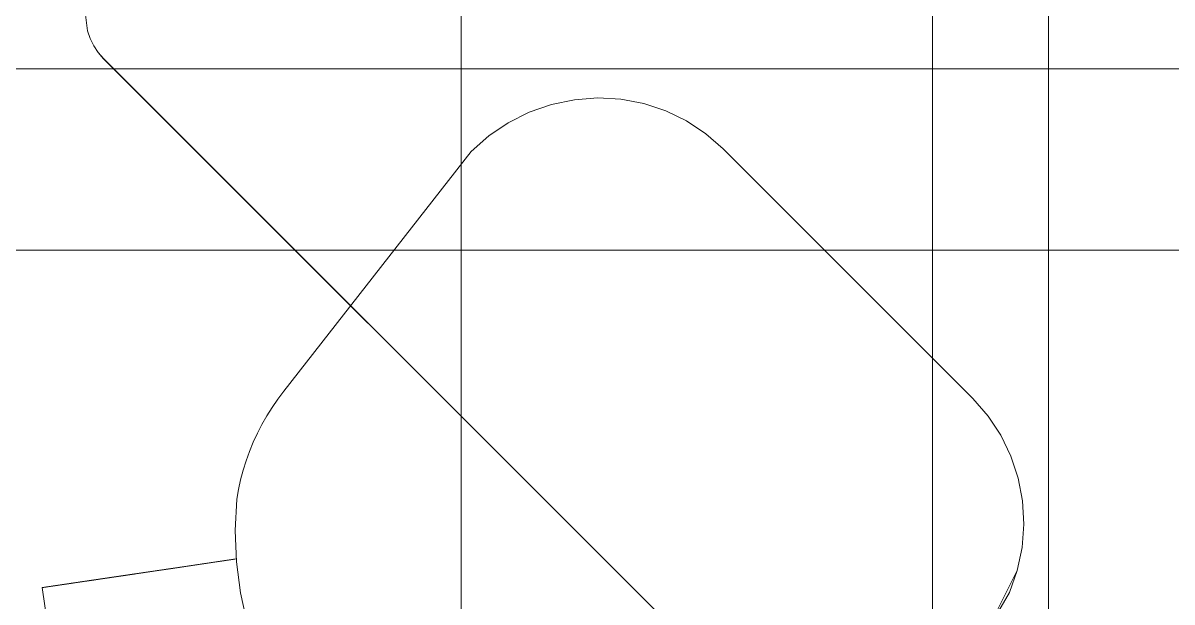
# Model space of a CAD drawing. Extents: x -566 to 72611, y -487 to 32334.
# Drawn here: x 158.71 to 183.16, y 247.66 to 259.98 of the extents above; entities that cross this region are included whole.
import ezdxf

# ---------------------------------------------------------------- set-up
doc = ezdxf.new("R2010")
doc.units = 0
doc.header["$LTSCALE"] = 0.5
doc.header["$MEASUREMENT"] = 0
doc.layers.add('ceilling', color=141, linetype='CONTINUOUS', lineweight=18)
doc.layers.add('floor', color=7, linetype='CONTINUOUS', lineweight=5, true_color=0xcfcfcf)
doc.layers.add('layout', color=7, linetype='CONTINUOUS', lineweight=5, true_color=0xcfcfcf)

msp = doc.modelspace()

# ---------------------------------------------------------------- hatches: boundary and pattern name
at = {"layer": 'floor'}
h = msp.add_hatch(dxfattribs=at)
h.set_pattern_fill('ANSI37', color=256, scale=100, angle=45)
h.set_pattern_definition([(90, (243.028, 267.632), (-12.5, 9e-16), []), (180, (243.028, 267.632), (-9e-16, -12.5), [])])
h.paths.add_polyline_path([(253.46925, 349.5), (154.11744, 349.5), (154.11744, 348.5), (101.14781, 348.5), (101.14781, 349.5), (0, 349.5), (0, 344.5), (36, 344.5, -0.33835703), (0, 308.66941), (0, 308.5), (0, 173.75), (253.46925, 173.75)])
h.paths.add_polyline_path([(36, 344.5), (0, 344.5), (0, 308.66941, 0.33835703)], flags=17)
h.paths.add_polyline_path([(253.46925, 173.75), (0, 173.75), (0, 173.74997), (0, 169.75), (253.46925, 169.75)])
h.paths.add_polyline_path([(253.46925, 169.75), (0, 169.75), (0, 149.21137), (36, 149.21137, -0.33835703), (0, 113.38078), (0, 113.21137), (0, 29.94998), (0, -5), (253.46925, -5)])
h.paths.add_polyline_path([(36, 149.21137), (0, 149.21137), (0, 113.38078, 0.33835703)], flags=17)
h.paths.add_polyline_path([(575.25, 169.75), (510, 169.75), (474.75, 169.75), (327.5, 169.75), (285.46925, 169.75), (285.46925, 165.75), (253.46925, 165.75), (253.46925, -5), (263.99725, -5), (263.99725, 95.99051), (287, 95.99051), (287, 97.5), (292, 97.5), (292, -5), (341.25, -5), (341.25, 13.02988), (341.25012, 15.02988), (346.24839, 15.02988, 0.36108524), (374.08728, 41.24999), (346.25012, 41.24999), (346.25012, 42.99999), (341.25, 42.99999), (341.25, 44.99999), (341.25, 97.5), (357.75, 97.5), (405.75, 97.5), (575.25, 97.5)])

# ---------------------------------------------------------------- linework, layer by layer
at = {"layer": 'ceilling'}
for p, q in [((178.06343, 349.5), (178.06343, 173.75)), ((0, 259), (533.5, 259))]:
    msp.add_line(p, q, dxfattribs=at)
at = {"layer": 'layout'}
for points in [[(160.08481, 259.80686, -69.73263), (160.0417, 260.14725, -69.72025), (160.03997, 260.14725, -69.73263)], [(160.14006, 259.64389, -69.73263), (160.08645, 259.80729, -69.72025), (160.08481, 259.80686, -69.73263)], [(160.21614, 259.4896, -69.73263), (160.14174, 259.64463, -69.72025), (160.14006, 259.64389, -69.73263)], [(160.14174, 259.64463, -69.72025), (160.21614, 259.4896, -69.73263), (160.21765, 259.49051, -69.72025)], [(160.3117, 259.34657, -69.73263), (160.21765, 259.49051, -69.72025), (160.21614, 259.4896, -69.73263)], [(160.31316, 259.3477, -69.72025), (160.21951, 259.49159, -69.71432), (160.21765, 259.49051, -69.72025)], [(160.21765, 259.49051, -69.72025), (160.3117, 259.34657, -69.73263), (160.31316, 259.3477, -69.72025)], [(160.42516, 259.21723, -69.73263), (160.31316, 259.3477, -69.72025), (160.3117, 259.34657, -69.73263)], [(160.4265, 259.21848, -69.72025), (160.31485, 259.34895, -69.71432), (160.31316, 259.3477, -69.72025)], [(160.31316, 259.3477, -69.72025), (160.42516, 259.21723, -69.73263), (160.4265, 259.21848, -69.72025)], [(171.6857, 247.95669, -69.73263), (160.4265, 259.21848, -69.72025), (160.42516, 259.21723, -69.73263)], [(169.48535, 258.07763, -80.51045), (169.95682, 258.24181, -79.38364), (169.95682, 258.24181, -80.51045)], [(169.95682, 258.24181, -79.38364), (169.48535, 258.07763, -80.51045), (169.48535, 258.07763, -79.38364)], [(169.95682, 258.24181, -80.51045), (170.44455, 258.34344, -79.38364), (170.44455, 258.34344, -80.51045)], [(170.44455, 258.34344, -79.38364), (169.95682, 258.24181, -80.51045), (169.95682, 258.24181, -79.38364)], [(170.44455, 258.34344, -80.51045), (170.93996, 258.38078, -79.38364), (170.93996, 258.38078, -80.51045)], [(170.93996, 258.38078, -79.38364), (170.44455, 258.34344, -80.51045), (170.44455, 258.34344, -79.38364)], [(170.93996, 258.38078, -79.38364), (171.43482, 258.35324, -80.51045), (170.93996, 258.38078, -80.51045)], [(171.43482, 258.35324, -80.51045), (170.93996, 258.38078, -79.38364), (171.43482, 258.35324, -79.38364)], [(171.43482, 258.35324, -79.38364), (171.92056, 258.26127, -80.51045), (171.43482, 258.35324, -80.51045)], [(171.92056, 258.26127, -80.51045), (171.43482, 258.35324, -79.38364), (171.92056, 258.26127, -79.38364)], [(171.92056, 258.26127, -79.38364), (172.38892, 258.10642, -80.51045), (171.92056, 258.26127, -80.51045)], [(172.38892, 258.10642, -80.51045), (171.92056, 258.26127, -79.38364), (172.38892, 258.10642, -79.38364)], [(169.03819, 257.85377, -80.51045), (169.48535, 258.07763, -79.38364), (169.48535, 258.07763, -80.51045)], [(169.48535, 258.07763, -79.38364), (169.03819, 257.85377, -80.51045), (169.03819, 257.85377, -79.38364)], [(172.38892, 258.10642, -79.38364), (172.83181, 257.8914, -80.51045), (172.38892, 258.10642, -80.51045)], [(172.83181, 257.8914, -80.51045), (172.38892, 258.10642, -79.38364), (172.83181, 257.8914, -79.38364)], [(168.62279, 257.57397, -80.51045), (169.03819, 257.85377, -79.38364), (169.03819, 257.85377, -80.51045)], [(169.03819, 257.85377, -79.38364), (168.62279, 257.57397, -80.51045), (168.62279, 257.57397, -79.38364)], [(172.83181, 257.8914, -79.38364), (173.2416, 257.61972, -80.51045), (172.83181, 257.8914, -80.51045)], [(173.2416, 257.61972, -80.51045), (172.83181, 257.8914, -79.38364), (173.2416, 257.61972, -79.38364)], [(168.24654, 257.24312, -80.51045), (168.62279, 257.57397, -79.38364), (168.62279, 257.57397, -80.51045)], [(168.62279, 257.57397, -79.38364), (168.24654, 257.24312, -80.51045), (168.24654, 257.24312, -79.38364)], [(173.2416, 257.61972, -79.38364), (173.61151, 257.29625, -80.51045), (173.2416, 257.61972, -80.51045)], [(173.61151, 257.29625, -80.51045), (173.2416, 257.61972, -79.38364), (173.61151, 257.29625, -79.38364)], [(164.25995, 252.14297, -80.51045), (168.24654, 257.24312, -79.38364), (168.24654, 257.24312, -80.51045)], [(168.24654, 257.24312, -79.38364), (164.25995, 252.14297, -80.51045), (164.25995, 252.14297, -79.38364)], [(173.61151, 257.29625, -79.38364), (178.92338, 251.98438, -80.51045), (173.61151, 257.29625, -80.51045)], [(178.92338, 251.98438, -80.51045), (173.61151, 257.29625, -79.38364), (178.92338, 251.98438, -79.38364)], [(164.13315, 251.97353, -80.51045), (164.25995, 252.14297, -79.38364), (164.25995, 252.14297, -80.51045)], [(164.25995, 252.14297, -79.38364), (164.13315, 251.97353, -80.51045), (164.13315, 251.97353, -79.38364)], [(164.01356, 251.79895, -80.51045), (164.13315, 251.97353, -79.38364), (164.13315, 251.97353, -80.51045)], [(164.13315, 251.97353, -79.38364), (164.01356, 251.79895, -80.51045), (164.01356, 251.79895, -79.38364)], [(178.92338, 251.98438, -79.38364), (179.24683, 251.61449, -80.51045), (178.92338, 251.98438, -80.51045)], [(179.24683, 251.61449, -80.51045), (178.92338, 251.98438, -79.38364), (179.24683, 251.61449, -79.38364)], [(163.79712, 251.43569, -80.51045), (163.90152, 251.61959, -79.38364), (163.90152, 251.61959, -80.51045)], [(163.90152, 251.61959, -79.38364), (163.79712, 251.43569, -80.51045), (163.79712, 251.43569, -79.38364)], [(163.90152, 251.61959, -80.51045), (164.01356, 251.79895, -79.38364), (164.01356, 251.79895, -80.51045)], [(164.01356, 251.79895, -79.38364), (163.90152, 251.61959, -80.51045), (163.90152, 251.61959, -79.38364)], [(179.24683, 251.61449, -79.38364), (179.51851, 251.2047, -80.51045), (179.24683, 251.61449, -80.51045)], [(179.51851, 251.2047, -80.51045), (179.24683, 251.61449, -79.38364), (179.51851, 251.2047, -79.38364)], [(163.70062, 251.24769, -80.51045), (163.79712, 251.43569, -79.38364), (163.79712, 251.43569, -80.51045)], [(163.79712, 251.43569, -79.38364), (163.70062, 251.24769, -80.51045), (163.70062, 251.24769, -79.38364)], [(163.61223, 251.05589, -80.51045), (163.70062, 251.24769, -79.38364), (163.70062, 251.24769, -80.51045)], [(163.70062, 251.24769, -79.38364), (163.61223, 251.05589, -80.51045), (163.61223, 251.05589, -79.38364)], [(179.51851, 251.2047, -79.38364), (179.73355, 250.76179, -80.51045), (179.51851, 251.2047, -80.51045)], [(179.73355, 250.76179, -80.51045), (179.51851, 251.2047, -79.38364), (179.73355, 250.76179, -79.38364)], [(163.46014, 250.66229, -80.51045), (163.53196, 250.86065, -79.38364), (163.53196, 250.86065, -80.51045)], [(163.53196, 250.86065, -79.38364), (163.46014, 250.66229, -80.51045), (163.46014, 250.66229, -79.38364)], [(163.53196, 250.86065, -80.51045), (163.61223, 251.05589, -79.38364), (163.61223, 251.05589, -80.51045)], [(163.61223, 251.05589, -79.38364), (163.53196, 250.86065, -80.51045), (163.53196, 250.86065, -79.38364)], [(163.39683, 250.4613, -80.51045), (163.46014, 250.66229, -79.38364), (163.46014, 250.66229, -80.51045)], [(163.46014, 250.66229, -79.38364), (163.39683, 250.4613, -80.51045), (163.39683, 250.4613, -79.38364)], [(179.73355, 250.76179, -79.38364), (179.88838, 250.29346, -80.51045), (179.73355, 250.76179, -80.51045)], [(179.88838, 250.29346, -80.51045), (179.73355, 250.76179, -79.38364), (179.88838, 250.29346, -79.38364)], [(163.34206, 250.25781, -80.51045), (163.39683, 250.4613, -79.38364), (163.39683, 250.4613, -80.51045)], [(163.39683, 250.4613, -79.38364), (163.34206, 250.25781, -80.51045), (163.34206, 250.25781, -79.38364)], [(163.29605, 250.05246, -80.51045), (163.34206, 250.25781, -79.38364), (163.34206, 250.25781, -80.51045)], [(163.34206, 250.25781, -79.38364), (163.29605, 250.05246, -80.51045), (163.29605, 250.05246, -79.38364)], [(179.88838, 250.29346, -79.38364), (179.98037, 249.80769, -80.51045), (179.88838, 250.29346, -80.51045)], [(179.98037, 249.80769, -80.51045), (179.88838, 250.29346, -79.38364), (179.98037, 249.80769, -79.38364)], [(163.25881, 249.84543, -80.51045), (163.29605, 250.05246, -79.38364), (163.29605, 250.05246, -80.51045)], [(163.29605, 250.05246, -79.38364), (163.25881, 249.84543, -80.51045), (163.25881, 249.84543, -79.38364)], [(163.22786, 249.17911, -80.51045), (163.25881, 249.84543, -79.38364), (163.25881, 249.84543, -80.51045)], [(163.25881, 249.84543, -79.38364), (163.22786, 249.17911, -80.51045), (163.22786, 249.17911, -79.38364)], [(179.98037, 249.80769, -79.38364), (180.0079, 249.31284, -80.51045), (179.98037, 249.80769, -80.51045)], [(180.0079, 249.31284, -80.51045), (179.98037, 249.80769, -79.38364), (180.0079, 249.31284, -79.38364)], [(163.25454, 248.51369, -79.38364), (163.22786, 249.17911, -80.51045), (163.25454, 248.51369, -80.51045)], [(163.22786, 249.17911, -80.51045), (163.25454, 248.51369, -79.38364), (163.22786, 249.17911, -79.38364)], [(179.97059, 248.8174, -79.38364), (180.0079, 249.31284, -80.51045), (180.0079, 249.31284, -79.38364)], [(180.0079, 249.31284, -80.51045), (179.97059, 248.8174, -79.38364), (179.97059, 248.8174, -80.51045)], [(179.86891, 248.32971, -79.38364), (179.97059, 248.8174, -80.51045), (179.97059, 248.8174, -79.38364)], [(179.97059, 248.8174, -80.51045), (179.86891, 248.32971, -79.38364), (179.86891, 248.32971, -80.51045)], [(162.56111, 248.47153, -76.14727), (161.48362, 248.31245, -76.34729), (160.78566, 248.20938, -73.24213)], [(162.56111, 248.47153, -76.14727), (160.78566, 248.20938, -73.24213), (161.85918, 248.36795, -73.02425)], [(162.06427, 248.39816, -93.18159), (160.98618, 248.23899, -92.98553), (162.17105, 248.41395, -92.65508)], [(162.17105, 248.41395, -92.65508), (160.98618, 248.23899, -92.98553), (161.09329, 248.25479, -92.45678)], [(162.17105, 248.41395, -92.65508), (161.09329, 248.25479, -92.45678), (162.2789, 248.42988, -92.1288)], [(162.2789, 248.42988, -92.1288), (161.09329, 248.25479, -92.45678), (161.20162, 248.27075, -91.92825)], [(162.2789, 248.42988, -92.1288), (161.20162, 248.27075, -91.92825), (162.38796, 248.44598, -91.60274)], [(162.38796, 248.44598, -91.60274), (161.20162, 248.27075, -91.92825), (161.3112, 248.28703, -91.39996)], [(162.38796, 248.44598, -91.60274), (161.3112, 248.28703, -91.39996), (162.49823, 248.46225, -91.07691)], [(162.49823, 248.46225, -91.07691), (161.3112, 248.28703, -91.39996), (161.42195, 248.30334, -90.87189)], [(162.49823, 248.46225, -91.07691), (161.42195, 248.30334, -90.87189), (162.61014, 248.47878, -90.54951)], [(162.61014, 248.47878, -90.54951), (161.42195, 248.30334, -90.87189), (161.53355, 248.31983, -90.34601)], [(163.24431, 248.57243, -79.80917), (162.15814, 248.41201, -79.9634), (161.48362, 248.31245, -76.34729)], [(163.24431, 248.57243, -79.80917), (161.48362, 248.31245, -76.34729), (162.56111, 248.47153, -76.14727)], [(162.61014, 248.47878, -90.54951), (161.53355, 248.31983, -90.34601), (162.72455, 248.49574, -89.99577)], [(162.72455, 248.49574, -89.99577), (161.53355, 248.31983, -90.34601), (161.64607, 248.33644, -89.80136)], [(161.62004, 248.3326, -71.9604), (162.56111, 248.47153, -76.14727), (161.85918, 248.36795, -73.02425)], [(162.72455, 248.49574, -89.99577), (161.64607, 248.33644, -89.80136), (162.83189, 248.51149, -89.4389)], [(162.83189, 248.51149, -89.4389), (161.64607, 248.33644, -89.80136), (161.7509, 248.35194, -89.25737)], [(162.83189, 248.51149, -89.4389), (161.7509, 248.35194, -89.25737), (162.93188, 248.5263, -88.8808)], [(162.93188, 248.5263, -88.8808), (161.7509, 248.35194, -89.25737), (161.84857, 248.36631, -88.71218)], [(162.93188, 248.5263, -88.8808), (161.84857, 248.36631, -88.71218), (163.02455, 248.53998, -88.32154)], [(163.02455, 248.53998, -88.32154), (161.84857, 248.36631, -88.71218), (161.93907, 248.37973, -88.16586)], [(163.02455, 248.53998, -88.32154), (161.93907, 248.37973, -88.16586), (163.1097, 248.55254, -87.76123)], [(163.1097, 248.55254, -87.76123), (161.93907, 248.37973, -88.16586), (162.02228, 248.39199, -87.61851)], [(163.1097, 248.55254, -87.76123), (162.02228, 248.39199, -87.61851), (163.1876, 248.56406, -87.19993)], [(163.1876, 248.56406, -87.19993), (162.02228, 248.39199, -87.61851), (162.09837, 248.40325, -87.07021)], [(163.1876, 248.56406, -87.19993), (162.09837, 248.40325, -87.07021), (163.25799, 248.57446, -86.63776)], [(163.25799, 248.57446, -86.63776), (162.09837, 248.40325, -87.07021), (162.16712, 248.41339, -86.52105)], [(163.33869, 247.85432, -79.38364), (163.25454, 248.51369, -80.51045), (163.33869, 247.85432, -80.51045)], [(163.25454, 248.51369, -80.51045), (163.33869, 247.85432, -79.38364), (163.25454, 248.51369, -79.38364)], [(160.46694, 248.1623, -68.11711), (159.46752, 248.01474, -68.23151), (159.38496, 248.00253, -68.0091)], [(160.46694, 248.1623, -68.11711), (159.38496, 248.00253, -68.0091), (160.38796, 248.15064, -67.97672)], [(160.61704, 248.18448, -68.40167), (159.5471, 248.02648, -68.45486), (159.46752, 248.01474, -68.23151)], [(160.61704, 248.18448, -68.40167), (159.46752, 248.01474, -68.23151), (160.54333, 248.17361, -68.25877)], [(160.54333, 248.17361, -68.25877), (159.46752, 248.01474, -68.23151), (160.46694, 248.1623, -68.11711)], [(160.68821, 248.19497, -68.54575), (159.62397, 248.03783, -68.6791), (159.5471, 248.02648, -68.45486)], [(160.68821, 248.19497, -68.54575), (159.5471, 248.02648, -68.45486), (160.61704, 248.18448, -68.40167)], [(160.82265, 248.21486, -68.83732), (159.69794, 248.04879, -68.90421), (159.62397, 248.03783, -68.6791)], [(160.82265, 248.21486, -68.83732), (159.62397, 248.03783, -68.6791), (160.75679, 248.20511, -68.69098)], [(160.75679, 248.20511, -68.69098), (159.62397, 248.03783, -68.6791), (160.68821, 248.19497, -68.54575)], [(160.89455, 248.22548, -69.07613), (159.76898, 248.05924, -69.13013), (159.69794, 248.04879, -68.90421)], [(160.89455, 248.22548, -69.07613), (159.69794, 248.04879, -68.90421), (160.82265, 248.21486, -68.83732)], [(160.96334, 248.23558, -69.31577), (159.83726, 248.06933, -69.35687), (159.76898, 248.05924, -69.13013)], [(160.96334, 248.23558, -69.31577), (159.76898, 248.05924, -69.13013), (160.89455, 248.22548, -69.07613)], [(161.0289, 248.24529, -69.55508), (159.9026, 248.07892, -69.58437), (159.83726, 248.06933, -69.35687)], [(161.0289, 248.24529, -69.55508), (159.83726, 248.06933, -69.35687), (160.96334, 248.23558, -69.31577)], [(161.08203, 248.2531, -69.75571), (159.96544, 248.08824, -69.81377), (159.9026, 248.07892, -69.58437)], [(161.08203, 248.2531, -69.75571), (159.9026, 248.07892, -69.58437), (161.0289, 248.24529, -69.55508)], [(161.13434, 248.26087, -69.95543), (160.01718, 248.09588, -70.00895), (159.96544, 248.08824, -69.81377)], [(161.13434, 248.26087, -69.95543), (159.96544, 248.08824, -69.81377), (161.08203, 248.2531, -69.75571)], [(161.18591, 248.26851, -70.1553), (160.06859, 248.10352, -70.20546), (160.01718, 248.09588, -70.00895)], [(161.18591, 248.26851, -70.1553), (160.01718, 248.09588, -70.00895), (161.13434, 248.26087, -69.95543)], [(161.2368, 248.27598, -70.35532), (160.1193, 248.11098, -70.40212), (160.06859, 248.10352, -70.20546)], [(161.2368, 248.27598, -70.35532), (160.06859, 248.10352, -70.20546), (161.18591, 248.26851, -70.1553)], [(161.28703, 248.2834, -70.55549), (160.1694, 248.11836, -70.59894), (160.1193, 248.11098, -70.40212)], [(161.28703, 248.2834, -70.55549), (160.1193, 248.11098, -70.40212), (161.2368, 248.27598, -70.35532)], [(161.33666, 248.29074, -70.75581), (160.21886, 248.1257, -70.7959), (160.1694, 248.11836, -70.59894)], [(161.33666, 248.29074, -70.75581), (160.1694, 248.11836, -70.59894), (161.28703, 248.2834, -70.55549)], [(161.38556, 248.29794, -70.95628), (160.26763, 248.13286, -70.99301), (160.21886, 248.1257, -70.7959)], [(161.38556, 248.29794, -70.95628), (160.21886, 248.1257, -70.7959), (161.33666, 248.29074, -70.75581)], [(161.43381, 248.30511, -71.1569), (160.31575, 248.13998, -71.19027), (160.26763, 248.13286, -70.99301)], [(161.43381, 248.30511, -71.1569), (160.26763, 248.13286, -70.99301), (161.38556, 248.29794, -70.95628)], [(160.27061, 248.13334, -96.69225), (161.44978, 248.30744, -96.34516), (161.35155, 248.29294, -96.8737)], [(161.44978, 248.30744, -96.34516), (160.27061, 248.13334, -96.69225), (160.36901, 248.14784, -96.16259)], [(161.48137, 248.3121, -71.35767), (160.36327, 248.14702, -71.38766), (160.31575, 248.13998, -71.19027)], [(161.48137, 248.3121, -71.35767), (160.31575, 248.13998, -71.19027), (161.43381, 248.30511, -71.1569)], [(161.52829, 248.31905, -71.55856), (160.4101, 248.15388, -71.58521), (160.36327, 248.14702, -71.38766)], [(161.52829, 248.31905, -71.55856), (160.36327, 248.14702, -71.38766), (161.48137, 248.3121, -71.35767)], [(161.44978, 248.30744, -96.34516), (160.36901, 248.14784, -96.16259), (161.54922, 248.32211, -95.81737)], [(161.54922, 248.32211, -95.81737), (160.36901, 248.14784, -96.16259), (160.46888, 248.1626, -95.63255)], [(161.57451, 248.32582, -71.75961), (160.45623, 248.16074, -71.78289), (160.4101, 248.15388, -71.58521)], [(161.57451, 248.32582, -71.75961), (160.4101, 248.15388, -71.58521), (161.52829, 248.31905, -71.55856)], [(161.62004, 248.3326, -71.9604), (160.50172, 248.16739, -71.98071), (160.45623, 248.16074, -71.78289)], [(161.62004, 248.3326, -71.9604), (160.45623, 248.16074, -71.78289), (161.57451, 248.32582, -71.75961)], [(161.54922, 248.32211, -95.81737), (160.46888, 248.1626, -95.63255), (161.64982, 248.337, -95.28979)], [(161.64982, 248.337, -95.28979), (160.46888, 248.1626, -95.63255), (160.56983, 248.17749, -95.10271)], [(161.62004, 248.3326, -71.9604), (160.54665, 248.17408, -72.17908), (160.50172, 248.16739, -71.98071)], [(161.85918, 248.36795, -73.02425), (160.78566, 248.20938, -73.24213), (160.54665, 248.17408, -72.17908)], [(161.85918, 248.36795, -73.02425), (160.54665, 248.17408, -72.17908), (161.62004, 248.3326, -71.9604)], [(161.48362, 248.31245, -76.34729), (160.54665, 248.17408, -72.17908), (160.78566, 248.20938, -73.24213)], [(161.64982, 248.337, -95.28979), (160.56983, 248.17749, -95.10271), (161.75155, 248.35198, -94.76241)], [(161.75155, 248.35198, -94.76241), (160.56983, 248.17749, -95.10271), (160.67211, 248.19259, -94.5731)], [(161.75155, 248.35198, -94.76241), (160.67211, 248.19259, -94.5731), (161.85461, 248.36717, -94.23525)], [(161.85461, 248.36717, -94.23525), (160.67211, 248.19259, -94.5731), (160.77556, 248.20792, -94.04369)], [(161.85461, 248.36717, -94.23525), (160.77556, 248.20792, -94.04369), (161.95884, 248.38258, -93.70831)], [(161.95884, 248.38258, -93.70831), (160.77556, 248.20792, -94.04369), (160.88026, 248.22337, -93.5145)], [(161.95884, 248.38258, -93.70831), (160.88026, 248.22337, -93.5145), (162.06427, 248.39816, -93.18159)], [(162.06427, 248.39816, -93.18159), (160.88026, 248.22337, -93.5145), (160.98618, 248.23899, -92.98553)], [(179.86891, 248.32971, -80.51045), (179.70476, 247.85823, -79.38364), (179.2011, 246.99566, -80.51045)], [(179.70476, 247.85823, -79.38364), (179.86891, 248.32971, -80.51045), (179.86891, 248.32971, -79.38364)], [(160.13604, 248.1134, -67.56361), (159.21163, 247.97698, -67.56718), (159.12065, 247.96351, -67.34775)], [(160.13604, 248.1134, -67.56361), (159.12065, 247.96351, -67.34775), (160.04714, 248.10028, -67.42873)], [(160.04714, 248.10028, -67.42873), (159.12065, 247.96351, -67.34775), (159.95577, 248.08686, -67.29533)], [(159.95577, 248.08686, -67.29533), (159.12065, 247.96351, -67.34775), (159.12191, 247.96364, -67.30764)], [(159.28535, 246.84882, -67.34775), (159.12191, 247.96364, -67.30764), (159.12065, 247.96351, -67.34775)], [(159.95577, 248.08686, -67.29533), (159.12191, 247.96364, -67.30764), (159.12769, 247.96459, -67.2679)], [(159.95577, 248.08686, -67.29533), (159.12769, 247.96459, -67.2679), (159.86194, 248.07296, -67.16345)], [(159.86194, 248.07296, -67.16345), (159.12769, 247.96459, -67.2679), (159.13792, 247.9661, -67.22897)], [(159.86194, 248.07296, -67.16345), (159.13792, 247.9661, -67.22897), (159.15251, 247.96826, -67.19132)], [(159.86194, 248.07296, -67.16345), (159.15251, 247.96826, -67.19132), (159.17119, 247.97098, -67.15537)], [(159.86194, 248.07296, -67.16345), (159.17119, 247.97098, -67.15537), (159.83506, 248.06895, -67.12991)], [(159.83506, 248.06895, -67.12991), (159.17119, 247.97098, -67.15537), (159.19394, 247.9743, -67.12155)], [(159.83506, 248.06895, -67.12991), (159.19394, 247.9743, -67.12155), (159.80489, 248.06459, -67.099)], [(159.80489, 248.06459, -67.099), (159.19394, 247.9743, -67.12155), (159.22039, 247.97823, -67.09026)], [(160.22253, 248.12617, -67.69993), (159.29968, 247.98992, -67.78764), (159.21163, 247.97698, -67.56718)], [(160.22253, 248.12617, -67.69993), (159.21163, 247.97698, -67.56718), (160.13604, 248.1134, -67.56361)], [(159.80489, 248.06459, -67.099), (159.22039, 247.97823, -67.09026), (159.7717, 248.05962, -67.07101)], [(159.7717, 248.05962, -67.07101), (159.22039, 247.97823, -67.09026), (159.25017, 247.98263, -67.06184)], [(159.7717, 248.05962, -67.07101), (159.25017, 247.98263, -67.06184), (159.73575, 248.05432, -67.0462)], [(159.73575, 248.05432, -67.0462), (159.25017, 247.98263, -67.06184), (159.28297, 247.98746, -67.03663)], [(159.73575, 248.05432, -67.0462), (159.28297, 247.98746, -67.03663), (159.69755, 248.04866, -67.0248)], [(159.69755, 248.04866, -67.0248), (159.28297, 247.98746, -67.03663), (159.31849, 247.99269, -67.01492)], [(160.38796, 248.15064, -67.97672), (159.38496, 248.00253, -68.0091), (159.29968, 247.98992, -67.78764)], [(160.30656, 248.13865, -67.83765), (159.29968, 247.98992, -67.78764), (160.38796, 248.15064, -67.97672)], [(160.30656, 248.13865, -67.83765), (159.29968, 247.98992, -67.78764), (160.22253, 248.12617, -67.69993)], [(159.69755, 248.04866, -67.0248), (159.31849, 247.99269, -67.01492), (159.65733, 248.04279, -67.00702)], [(159.65733, 248.04279, -67.00702), (159.31849, 247.99269, -67.01492), (159.34102, 247.99605, -67.00424)], [(159.65733, 248.04279, -67.00702), (159.34102, 247.99605, -67.00424), (159.61542, 248.03653, -66.99302)], [(159.61542, 248.03653, -66.99302), (159.34102, 247.99605, -67.00424), (159.39579, 248.00412, -66.983)], [(159.61542, 248.03653, -66.99302), (159.39579, 248.00412, -66.983), (159.57235, 248.03023, -66.98292)], [(159.57235, 248.03023, -66.98292), (159.39579, 248.00412, -66.983), (159.43972, 248.0106, -66.97688)], [(159.57235, 248.03023, -66.98292), (159.43972, 248.0106, -66.97688), (159.52846, 248.02372, -66.97684)], [(159.52846, 248.02372, -66.97684), (159.43972, 248.0106, -66.97688), (159.48409, 248.01716, -66.97481)], [(182.16323, 237.48174, -69.72025), (171.6857, 247.95669, -69.73263), (182.16198, 237.48041, -69.73263)], [(163.47961, 247.20569, -79.38364), (163.33869, 247.85432, -80.51045), (163.47961, 247.20569, -80.51045)], [(163.33869, 247.85432, -80.51045), (163.47961, 247.20569, -79.38364), (163.33869, 247.85432, -79.38364)]]:
    msp.add_3dface(points, dxfattribs=at)

doc.saveas('drawing.dxf')
